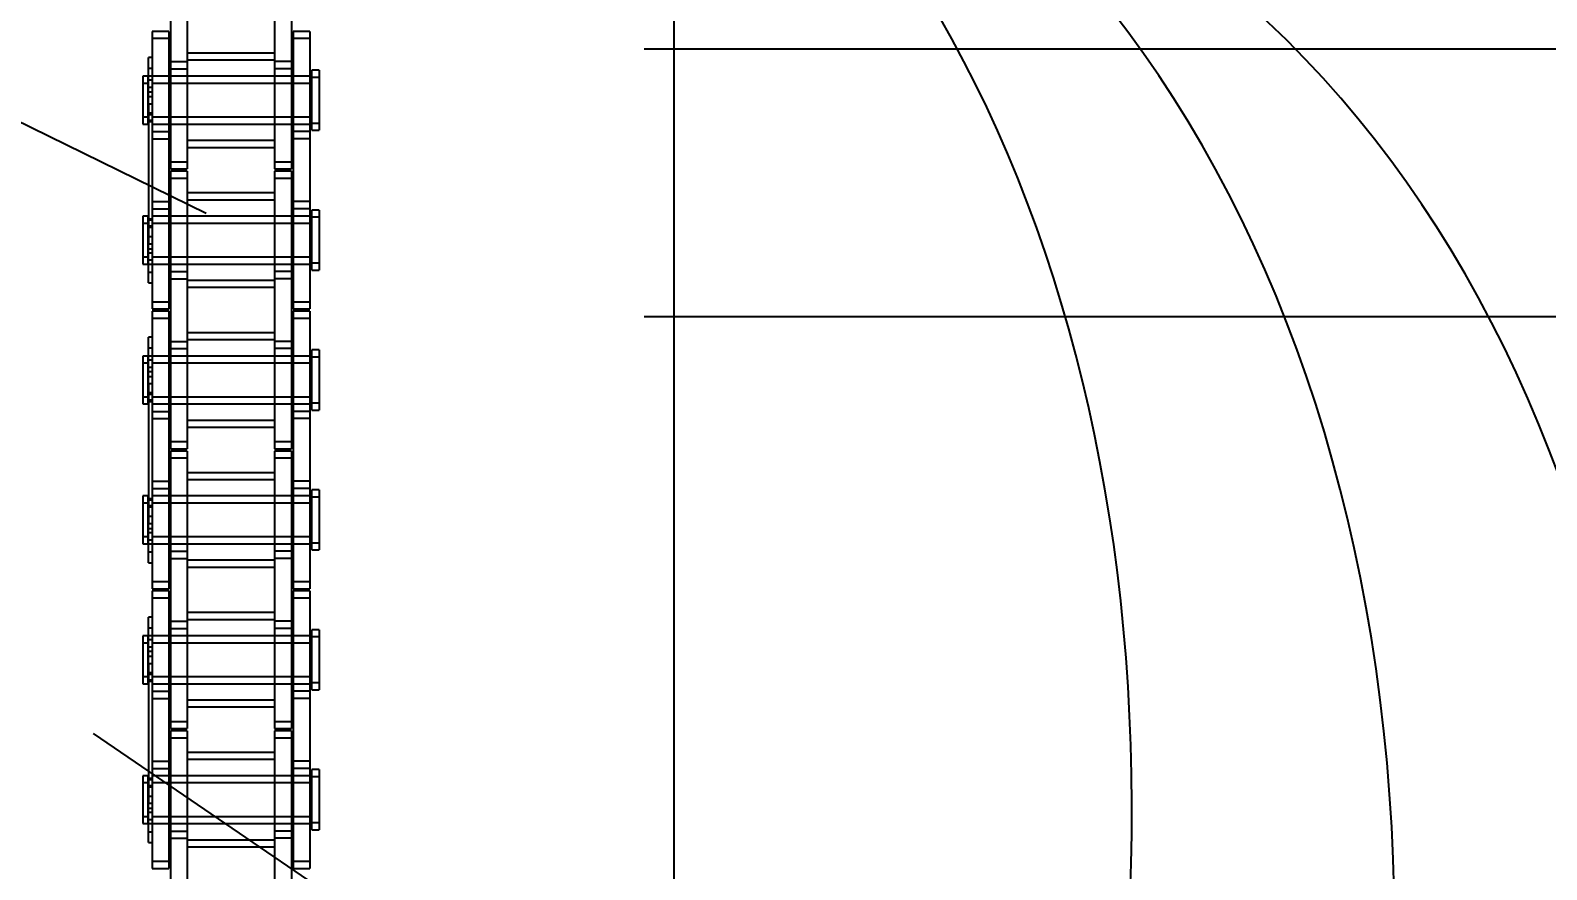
# Model space of a CAD drawing. Header units: metres. Extents: x 0 to 63075, y 0 to 44550.
# Drawn here: x 13785.5 to 13923.1, y 27741 to 27817.2 of the extents above; entities that cross this region are included whole.
import ezdxf

# ---------------------------------------------------------------- set-up
doc = ezdxf.new("R2010")
doc.units = ezdxf.units.M
doc.header["$LTSCALE"] = 75
doc.linetypes.add('HIDDEN2', pattern=[4.7625, 3.175, -1.5875])
for name, color, linetype in [('18_COTAS', 7, 'Continuous'), ('SDM', 7, 'Continuous'), ('SL1', 8, 'Continuous'), ('SL4', 4, 'Continuous'), ('ST1', 7, 'HIDDEN2')]:
    doc.layers.add(name, color=color, linetype=linetype)
doc.styles.add('ROMANS', font='ROMANS.SHX')
doc.dimstyles.new('75___1-75', dxfattribs={"dimscale": 75, "dimtxt": 2.5, "dimasz": 2, "dimexe": 1.5, "dimexo": 1, "dimgap": 0.5, "dimtad": 1, "dimdec": 0, "dimzin": 12, "dimtxsty": 'ROMANS', "dimcen": 0, "dimclrd": 256, "dimclre": 256, "dimclrt": 3, "dimazin": 3, "dimtfac": 1, "dimtdec": 0, "dimtmove": 0, "dimatfit": 0, "dimfxl": 1, "dimlwd": -1, "dimlwe": -1, "dimarcsym": 0})

# ---------------------------------------------------------------- blocks, each defined once
blk = doc.blocks.new('A$C1d93b9d1')
at = {"layer": 'SL1'}
for p, q in [((5541.99, 3497.72), (5000.32, 3763.11)), ((6031.73, 3512.65), (5581.73, 3512.65)), ((6031.73, 3512.65), (5581.73, 3512.65)), ((6031.73, 3488.35), (5581.73, 3488.35)), ((6031.73, 3488.35), (5581.73, 3488.35)), ((5531.73, 3450.5), (6081.73, 3075.25))]:
    blk.add_line(p, q, dxfattribs=at)
for centre, major_axis, start_param, end_param in [((5493.8, 3399.35), (-75.43, -153.96), 0.687373, 4.019336), ((5517.66, 3387.66), (-75.43, -153.96), 0.687373, 3.141593), ((5517.66, 3387.66), (75.43, 153.96), 3.828966, 6.283185), ((5541.52, 3375.97), (75.43, 153.96), 3.828966, 6.283185)]:
    blk.add_ellipse(centre, major_axis=major_axis, ratio=0.705012, start_param=start_param, end_param=end_param, dxfattribs=at)
blk = doc.blocks.new('*D27')
at = {"layer": '18_COTAS', "transparency": 16777216}
for p, q in [((12131.24, 27878.33), (12131.24, 30705.37)), ((13913.74, 30509.57), (13913.74, 30705.37)), ((11981.24, 30592.87), (11122.31, 30592.87)), ((13913.74, 30592.87), (12131.24, 30592.87)), ((14063.74, 30592.87), (14213.74, 30592.87))]:
    blk.add_line(p, q, dxfattribs=at)
for points in [[(11981.24, 30617.87), (11981.24, 30567.87), (12131.24, 30592.87)], [(14063.74, 30617.87), (14063.74, 30567.87), (13913.74, 30592.87)]]:
    blk.add_solid(points, dxfattribs=at)
at = {"layer": 'Defpoints', "color": 0, "transparency": 16777216}
for p in [(13913.74, 30592.87), (13913.74, 30434.57), (12131.24, 27803.33)]:
    blk.add_point(p, dxfattribs=at)
at = {"layer": '18_COTAS', "color": 3, "transparency": 16777216, "insert": (11476.78, 30724.12), "char_height": 187.5, "attachment_point": 5, "style": 'ROMANS'}
blk.add_mtext('1782', dxfattribs=at)
blk = doc.blocks.new('A$C429c7d53')
at = {"layer": 'SL4'}
blk.add_line((123.23, 215.01), (123.23, 1004.76), dxfattribs=at)
at = {"layer": 'ST1'}
for p, q in [((77.52, 729.96), (77.52, 723.61)), ((79.03, 729.96), (79.03, 723.61)), ((86.96, 729.96), (86.96, 723.61)), ((88.49, 729.96), (88.49, 723.61)), ((75.84, 727.01), (75.84, 726.36)), ((77.36, 727.01), (75.84, 727.01)), ((77.36, 727.01), (77.36, 726.36)), ((88.64, 727.01), (88.64, 726.36)), ((90.16, 727.01), (88.64, 727.01)), ((90.16, 727.01), (90.16, 726.36)), ((75.84, 726.36), (75.84, 717.26)), ((77.36, 726.36), (75.84, 726.36)), ((77.36, 726.36), (77.36, 717.26)), ((88.64, 726.36), (88.64, 717.26)), ((90.16, 726.36), (88.64, 726.36)), ((90.16, 726.36), (90.16, 717.26)), ((75.51, 723.67), (75.51, 724.64)), ((75.84, 724.64), (75.51, 724.64)), ((77.52, 724.27), (79.03, 724.27)), ((86.96, 725.05), (79.03, 725.05)), ((86.96, 724.4), (79.03, 724.4)), ((88.49, 724.27), (86.96, 724.27)), ((75, 722.94), (75, 722.28)), ((75.47, 722.94), (75, 722.94)), ((75.47, 722.28), (75.47, 722.94)), ((75.84, 722.57), (75.47, 722.57)), ((75.51, 723.67), (75.84, 723.67)), ((75.51, 720.44), (75.51, 723.67)), ((77.36, 722.94), (75.51, 722.94)), ((90.34, 722.94), (75.84, 722.94)), ((77.52, 723.61), (79.03, 723.61)), ((77.52, 723.61), (77.52, 714.52)), ((79.03, 722.94), (77.52, 722.94)), ((86.96, 722.94), (79.03, 722.94)), ((79.03, 723.61), (79.03, 714.52)), ((88.49, 723.61), (86.96, 723.61)), ((86.96, 723.61), (86.96, 714.52)), ((88.49, 722.94), (86.96, 722.94)), ((88.49, 723.61), (88.49, 714.52)), ((90.16, 722.94), (88.64, 722.94)), ((90.34, 722.84), (90.34, 723.49)), ((91, 723.49), (90.34, 723.49)), ((90.34, 718.04), (90.34, 722.84)), ((91, 722.84), (90.34, 722.84)), ((91, 723.49), (91, 722.84)), ((91, 722.84), (91, 718.04)), ((75, 722.28), (75, 718.59)), ((75.47, 722.28), (75, 722.28)), ((75.47, 718.59), (75.47, 722.28)), ((75.84, 721.91), (75.47, 721.91)), ((75.51, 721.54), (75.84, 721.54)), ((75.51, 721.09), (75.84, 721.09)), ((77.36, 722.28), (75.84, 722.28)), ((90.34, 722.28), (75.84, 722.28)), ((79.03, 722.28), (77.52, 722.28)), ((86.96, 722.28), (79.03, 722.28)), ((88.49, 722.28), (86.96, 722.28)), ((90.16, 722.28), (88.64, 722.28)), ((75.51, 720.44), (75.51, 707.74)), ((75.51, 720.44), (75.84, 720.44)), ((75, 719.25), (75.47, 719.25)), ((75, 718.59), (75.47, 718.59)), ((75.47, 719.62), (75.84, 719.62)), ((75.47, 718.96), (75.84, 718.96)), ((75.51, 719.47), (75.84, 719.47)), ((75.51, 718.82), (75.84, 718.82)), ((75.84, 719.25), (77.36, 719.25)), ((75.84, 719.25), (90.34, 719.25)), ((75.84, 718.59), (77.36, 718.59)), ((75.84, 718.59), (90.34, 718.59)), ((77.52, 719.25), (79.03, 719.25)), ((77.52, 718.59), (79.03, 718.59)), ((79.03, 719.25), (86.96, 719.25)), ((79.03, 718.59), (86.96, 718.59)), ((86.96, 719.25), (88.49, 719.25)), ((86.96, 718.59), (88.49, 718.59)), ((88.64, 719.25), (90.16, 719.25)), ((88.64, 718.59), (90.16, 718.59)), ((90.34, 718.69), (91, 718.69)), ((75.84, 717.92), (77.36, 717.92)), ((75.84, 717.26), (77.36, 717.26)), ((75.84, 717.26), (75.84, 710.91)), ((77.36, 717.26), (77.36, 710.91)), ((79.03, 717.13), (86.96, 717.13)), ((90.16, 717.92), (88.64, 717.92)), ((90.16, 717.26), (88.64, 717.26)), ((88.64, 717.26), (88.64, 710.91)), ((90.16, 717.26), (90.16, 710.91)), ((90.34, 718.04), (91, 718.04)), ((79.03, 716.48), (86.96, 716.48)), ((77.52, 715.17), (79.03, 715.17)), ((77.52, 714.52), (79.03, 714.52)), ((77.52, 714.31), (77.52, 713.66)), ((79.03, 714.31), (77.52, 714.31)), ((79.03, 714.31), (79.03, 713.66)), ((86.96, 715.17), (88.49, 715.17)), ((86.96, 714.52), (88.49, 714.52)), ((86.96, 714.31), (86.96, 713.66)), ((88.49, 714.31), (86.96, 714.31)), ((88.49, 714.31), (88.49, 713.66)), ((77.52, 713.66), (77.52, 704.56)), ((79.03, 713.66), (77.52, 713.66)), ((79.03, 713.66), (79.03, 704.56)), ((86.96, 713.66), (86.96, 704.56)), ((88.49, 713.66), (86.96, 713.66)), ((88.49, 713.66), (88.49, 704.56)), ((75.84, 711.57), (77.36, 711.57)), ((86.96, 712.35), (79.03, 712.35)), ((86.96, 711.7), (79.03, 711.7)), ((90.16, 711.57), (88.64, 711.57)), ((75, 710.24), (75, 709.58)), ((75.47, 710.24), (75, 710.24)), ((75.47, 709.58), (75.47, 710.24)), ((75.84, 710.91), (77.36, 710.91)), ((75.84, 710.91), (75.84, 701.82)), ((77.36, 710.24), (75.84, 710.24)), ((90.34, 710.24), (75.84, 710.24)), ((77.36, 710.91), (77.36, 701.82)), ((79.03, 710.24), (77.52, 710.24)), ((86.96, 710.24), (79.03, 710.24)), ((88.49, 710.24), (86.96, 710.24)), ((90.16, 710.91), (88.64, 710.91)), ((88.64, 710.91), (88.64, 701.82)), ((90.16, 710.24), (88.64, 710.24)), ((90.16, 710.91), (90.16, 701.82)), ((90.34, 710.14), (90.34, 710.79)), ((91, 710.79), (90.34, 710.79)), ((90.34, 705.34), (90.34, 710.14)), ((91, 710.14), (90.34, 710.14)), ((91, 710.79), (91, 710.14)), ((91, 710.14), (91, 705.34)), ((75, 709.58), (75, 705.89)), ((75.47, 709.58), (75, 709.58)), ((75.84, 709.87), (75.47, 709.87)), ((75.47, 705.89), (75.47, 709.58)), ((75.84, 709.21), (75.47, 709.21)), ((75.51, 710.01), (75.84, 710.01)), ((75.51, 709.36), (75.84, 709.36)), ((77.36, 709.58), (75.84, 709.58)), ((90.34, 709.58), (75.84, 709.58)), ((79.03, 709.58), (77.52, 709.58)), ((86.96, 709.58), (79.03, 709.58)), ((88.49, 709.58), (86.96, 709.58)), ((90.16, 709.58), (88.64, 709.58)), ((75.51, 708.39), (75.84, 708.39)), ((75.51, 707.74), (75.84, 707.74)), ((75.51, 704.18), (75.51, 707.74)), ((75, 706.55), (75.47, 706.55)), ((75.47, 706.92), (75.84, 706.92)), ((75.47, 706.26), (75.84, 706.26)), ((75.51, 707.28), (75.84, 707.28)), ((75.84, 706.55), (77.36, 706.55)), ((75.84, 706.55), (90.34, 706.55)), ((77.52, 706.55), (79.03, 706.55)), ((79.03, 706.55), (86.96, 706.55)), ((86.96, 706.55), (88.49, 706.55)), ((88.64, 706.55), (90.16, 706.55)), ((90.34, 705.99), (91, 705.99)), ((75, 705.89), (75.47, 705.89)), ((75.51, 705.89), (77.36, 705.89)), ((75.51, 705.16), (75.84, 705.16)), ((75.84, 705.89), (90.34, 705.89)), ((77.52, 705.89), (79.03, 705.89)), ((77.52, 705.22), (79.03, 705.22)), ((77.52, 704.56), (79.03, 704.56)), ((77.52, 704.56), (77.52, 698.21)), ((79.03, 705.89), (86.96, 705.89)), ((79.03, 704.56), (79.03, 698.21)), ((86.96, 705.89), (88.49, 705.89)), ((88.49, 705.22), (86.96, 705.22)), ((88.49, 704.56), (86.96, 704.56)), ((86.96, 704.56), (86.96, 698.21)), ((88.49, 704.56), (88.49, 698.21)), ((88.64, 705.89), (90.16, 705.89)), ((90.34, 705.34), (91, 705.34)), ((75.51, 704.18), (75.84, 704.18)), ((79.03, 704.43), (86.96, 704.43)), ((79.03, 703.78), (86.96, 703.78)), ((75.84, 702.47), (77.36, 702.47)), ((75.84, 701.82), (77.36, 701.82)), ((88.64, 702.47), (90.16, 702.47)), ((88.64, 701.82), (90.16, 701.82)), ((75.84, 701.61), (75.84, 700.96)), ((77.36, 701.61), (75.84, 701.61)), ((75.84, 700.96), (75.84, 691.86)), ((77.36, 700.96), (75.84, 700.96)), ((77.36, 701.61), (77.36, 700.96)), ((77.36, 700.96), (77.36, 691.86)), ((88.64, 701.61), (88.64, 700.96)), ((90.16, 701.61), (88.64, 701.61)), ((88.64, 700.96), (88.64, 691.86)), ((90.16, 700.96), (88.64, 700.96)), ((90.16, 701.61), (90.16, 700.96)), ((90.16, 700.96), (90.16, 691.86)), ((75.51, 698.27), (75.51, 699.24)), ((75.84, 699.24), (75.51, 699.24)), ((86.96, 699.65), (79.03, 699.65)), ((75.51, 698.27), (75.84, 698.27)), ((75.51, 695.04), (75.51, 698.27)), ((77.52, 698.87), (79.03, 698.87)), ((77.52, 698.21), (79.03, 698.21)), ((77.52, 698.21), (77.52, 689.12)), ((86.96, 699), (79.03, 699)), ((79.03, 698.21), (79.03, 689.12)), ((88.49, 698.87), (86.96, 698.87)), ((88.49, 698.21), (86.96, 698.21)), ((86.96, 698.21), (86.96, 689.12)), ((88.49, 698.21), (88.49, 689.12)), ((90.34, 697.44), (90.34, 698.09)), ((91, 698.09), (90.34, 698.09)), ((91, 698.09), (91, 697.44)), ((75, 697.54), (75, 696.88)), ((75.47, 697.54), (75, 697.54)), ((75, 696.88), (75, 693.19)), ((75.47, 696.88), (75, 696.88)), ((75.47, 696.88), (75.47, 697.54)), ((75.84, 697.17), (75.47, 697.17)), ((75.47, 693.19), (75.47, 696.88)), ((75.84, 696.51), (75.47, 696.51)), ((77.36, 697.54), (75.51, 697.54)), ((90.34, 697.54), (75.84, 697.54)), ((77.36, 696.88), (75.84, 696.88)), ((90.34, 696.88), (75.84, 696.88)), ((79.03, 697.54), (77.52, 697.54)), ((79.03, 696.88), (77.52, 696.88)), ((86.96, 697.54), (79.03, 697.54)), ((86.96, 696.88), (79.03, 696.88)), ((88.49, 697.54), (86.96, 697.54)), ((88.49, 696.88), (86.96, 696.88)), ((90.16, 697.54), (88.64, 697.54)), ((90.16, 696.88), (88.64, 696.88)), ((90.34, 692.64), (90.34, 697.44)), ((91, 697.44), (90.34, 697.44)), ((91, 697.44), (91, 692.64)), ((75.51, 696.14), (75.84, 696.14)), ((75.51, 695.69), (75.84, 695.69)), ((75.51, 695.04), (75.84, 695.04)), ((75.51, 695.04), (75.51, 682.34)), ((75, 693.85), (75.47, 693.85)), ((75.47, 694.22), (75.84, 694.22)), ((75.47, 693.56), (75.84, 693.56)), ((75.51, 694.07), (75.84, 694.07)), ((75.84, 693.85), (77.36, 693.85)), ((75.84, 693.85), (90.34, 693.85)), ((77.52, 693.85), (79.03, 693.85)), ((79.03, 693.85), (86.96, 693.85)), ((86.96, 693.85), (88.49, 693.85)), ((88.64, 693.85), (90.16, 693.85)), ((75, 693.19), (75.47, 693.19)), ((75.51, 693.42), (75.84, 693.42)), ((75.84, 693.19), (77.36, 693.19)), ((75.84, 693.19), (90.34, 693.19)), ((75.84, 692.52), (77.36, 692.52)), ((77.52, 693.19), (79.03, 693.19)), ((79.03, 693.19), (86.96, 693.19)), ((86.96, 693.19), (88.49, 693.19)), ((88.64, 693.19), (90.16, 693.19)), ((90.16, 692.52), (88.64, 692.52)), ((90.34, 693.29), (91, 693.29)), ((90.34, 692.64), (91, 692.64)), ((75.84, 691.86), (77.36, 691.86)), ((75.84, 691.86), (75.84, 685.51)), ((77.36, 691.86), (77.36, 685.51)), ((79.03, 691.73), (86.96, 691.73)), ((79.03, 691.08), (86.96, 691.08)), ((90.16, 691.86), (88.64, 691.86)), ((88.64, 691.86), (88.64, 685.51)), ((90.16, 691.86), (90.16, 685.51)), ((77.52, 689.77), (79.03, 689.77)), ((86.96, 689.77), (88.49, 689.77)), ((77.52, 689.12), (79.03, 689.12)), ((77.52, 688.91), (77.52, 688.26)), ((79.03, 688.91), (77.52, 688.91)), ((77.52, 688.26), (77.52, 679.16)), ((79.03, 688.26), (77.52, 688.26)), ((79.03, 688.91), (79.03, 688.26)), ((79.03, 688.26), (79.03, 679.16)), ((86.96, 689.12), (88.49, 689.12)), ((86.96, 688.91), (86.96, 688.26)), ((88.49, 688.91), (86.96, 688.91)), ((86.96, 688.26), (86.96, 679.16)), ((88.49, 688.26), (86.96, 688.26)), ((88.49, 688.91), (88.49, 688.26)), ((88.49, 688.26), (88.49, 679.16)), ((86.96, 686.95), (79.03, 686.95)), ((75.84, 686.17), (77.36, 686.17)), ((75.84, 685.51), (77.36, 685.51)), ((75.84, 685.51), (75.84, 676.42)), ((77.36, 685.51), (77.36, 676.42)), ((86.96, 686.3), (79.03, 686.3)), ((90.16, 686.17), (88.64, 686.17)), ((90.16, 685.51), (88.64, 685.51)), ((88.64, 685.51), (88.64, 676.42)), ((90.16, 685.51), (90.16, 676.42)), ((90.34, 684.74), (90.34, 685.39)), ((91, 685.39), (90.34, 685.39)), ((91, 685.39), (91, 684.74)), ((75, 684.84), (75, 684.18)), ((75.47, 684.84), (75, 684.84)), ((75, 684.18), (75, 680.49)), ((75.47, 684.18), (75, 684.18)), ((75.47, 684.18), (75.47, 684.84)), ((75.84, 684.47), (75.47, 684.47)), ((75.47, 680.49), (75.47, 684.18)), ((75.51, 684.61), (75.84, 684.61)), ((75.51, 683.96), (75.84, 683.96)), ((77.36, 684.84), (75.84, 684.84)), ((90.34, 684.84), (75.84, 684.84)), ((77.36, 684.18), (75.84, 684.18)), ((90.34, 684.18), (75.84, 684.18)), ((79.03, 684.84), (77.52, 684.84)), ((79.03, 684.18), (77.52, 684.18)), ((86.96, 684.84), (79.03, 684.84)), ((86.96, 684.18), (79.03, 684.18)), ((88.49, 684.84), (86.96, 684.84)), ((88.49, 684.18), (86.96, 684.18)), ((90.16, 684.84), (88.64, 684.84)), ((90.16, 684.18), (88.64, 684.18)), ((90.34, 679.94), (90.34, 684.74)), ((91, 684.74), (90.34, 684.74)), ((91, 684.74), (91, 679.94)), ((75.84, 683.81), (75.47, 683.81)), ((75.51, 682.99), (75.84, 682.99)), ((75, 681.15), (75.47, 681.15)), ((75.47, 681.52), (75.84, 681.52)), ((75.51, 682.34), (75.84, 682.34)), ((75.51, 678.78), (75.51, 682.34)), ((75.51, 681.88), (75.84, 681.88)), ((75.84, 681.15), (77.36, 681.15)), ((75.84, 681.15), (90.34, 681.15)), ((77.52, 681.15), (79.03, 681.15)), ((79.03, 681.15), (86.96, 681.15)), ((86.96, 681.15), (88.49, 681.15)), ((88.64, 681.15), (90.16, 681.15)), ((75, 680.49), (75.47, 680.49)), ((75.47, 680.86), (75.84, 680.86)), ((75.51, 680.49), (77.36, 680.49)), ((75.84, 680.49), (90.34, 680.49)), ((77.52, 680.49), (79.03, 680.49)), ((77.52, 679.82), (79.03, 679.82)), ((79.03, 680.49), (86.96, 680.49)), ((86.96, 680.49), (88.49, 680.49)), ((88.49, 679.82), (86.96, 679.82)), ((88.64, 680.49), (90.16, 680.49)), ((90.34, 680.59), (91, 680.59)), ((90.34, 679.94), (91, 679.94)), ((75.51, 679.76), (75.84, 679.76)), ((75.51, 678.78), (75.84, 678.78)), ((77.52, 679.16), (79.03, 679.16)), ((77.52, 679.16), (77.52, 672.81)), ((79.03, 679.03), (86.96, 679.03)), ((79.03, 679.16), (79.03, 672.81)), ((88.49, 679.16), (86.96, 679.16)), ((86.96, 679.16), (86.96, 672.81)), ((88.49, 679.16), (88.49, 672.81)), ((75.84, 677.07), (77.36, 677.07)), ((79.03, 678.38), (86.96, 678.38)), ((88.64, 677.07), (90.16, 677.07)), ((75.84, 676.42), (77.36, 676.42)), ((75.84, 676.21), (75.84, 675.56)), ((77.36, 676.21), (75.84, 676.21)), ((77.36, 676.21), (77.36, 675.56)), ((88.64, 676.42), (90.16, 676.42)), ((88.64, 676.21), (88.64, 675.56)), ((90.16, 676.21), (88.64, 676.21)), ((90.16, 676.21), (90.16, 675.56)), ((75.84, 675.56), (75.84, 666.46)), ((77.36, 675.56), (75.84, 675.56)), ((77.36, 675.56), (77.36, 666.46)), ((88.64, 675.56), (88.64, 666.46)), ((90.16, 675.56), (88.64, 675.56)), ((90.16, 675.56), (90.16, 666.46)), ((75.51, 672.87), (75.51, 673.84)), ((75.84, 673.84), (75.51, 673.84)), ((77.52, 673.47), (79.03, 673.47)), ((86.96, 674.25), (79.03, 674.25)), ((86.96, 673.6), (79.03, 673.6)), ((88.49, 673.47), (86.96, 673.47)), ((75, 672.14), (75, 671.48)), ((75.47, 672.14), (75, 672.14)), ((75.47, 671.48), (75.47, 672.14)), ((75.84, 671.77), (75.47, 671.77)), ((75.51, 672.87), (75.84, 672.87)), ((75.51, 669.64), (75.51, 672.87)), ((77.36, 672.14), (75.51, 672.14)), ((90.34, 672.14), (75.84, 672.14)), ((77.52, 672.81), (79.03, 672.81)), ((77.52, 672.81), (77.52, 663.72)), ((79.03, 672.14), (77.52, 672.14)), ((86.96, 672.14), (79.03, 672.14)), ((79.03, 672.81), (79.03, 663.72)), ((88.49, 672.81), (86.96, 672.81)), ((86.96, 672.81), (86.96, 663.72)), ((88.49, 672.14), (86.96, 672.14)), ((88.49, 672.81), (88.49, 663.72)), ((90.16, 672.14), (88.64, 672.14)), ((90.34, 672.04), (90.34, 672.69)), ((91, 672.69), (90.34, 672.69)), ((90.34, 667.24), (90.34, 672.04)), ((91, 672.04), (90.34, 672.04)), ((91, 672.69), (91, 672.04)), ((91, 672.04), (91, 667.24)), ((75, 671.48), (75, 667.79)), ((75.47, 671.48), (75, 671.48)), ((75.47, 667.79), (75.47, 671.48)), ((75.84, 671.11), (75.47, 671.11)), ((75.51, 670.74), (75.84, 670.74)), ((75.51, 670.29), (75.84, 670.29)), ((77.36, 671.48), (75.84, 671.48)), ((90.34, 671.48), (75.84, 671.48)), ((79.03, 671.48), (77.52, 671.48)), ((86.96, 671.48), (79.03, 671.48)), ((88.49, 671.48), (86.96, 671.48)), ((90.16, 671.48), (88.64, 671.48)), ((75.47, 668.82), (75.84, 668.82)), ((75.51, 669.64), (75.51, 656.94)), ((75.51, 669.64), (75.84, 669.64)), ((75, 668.45), (75.47, 668.45)), ((75, 667.79), (75.47, 667.79)), ((75.47, 668.16), (75.84, 668.16)), ((75.51, 668.67), (75.84, 668.67)), ((75.51, 668.02), (75.84, 668.02)), ((75.84, 668.45), (77.36, 668.45)), ((75.84, 668.45), (90.34, 668.45)), ((75.84, 667.79), (77.36, 667.79)), ((75.84, 667.79), (90.34, 667.79)), ((77.52, 668.45), (79.03, 668.45)), ((77.52, 667.79), (79.03, 667.79)), ((79.03, 668.45), (86.96, 668.45)), ((79.03, 667.79), (86.96, 667.79)), ((86.96, 668.45), (88.49, 668.45)), ((86.96, 667.79), (88.49, 667.79)), ((88.64, 668.45), (90.16, 668.45)), ((88.64, 667.79), (90.16, 667.79)), ((90.34, 667.89), (91, 667.89)), ((75.84, 667.12), (77.36, 667.12)), ((75.84, 666.46), (77.36, 666.46)), ((75.84, 666.46), (75.84, 660.11)), ((77.36, 666.46), (77.36, 660.11)), ((79.03, 666.33), (86.96, 666.33)), ((90.16, 667.12), (88.64, 667.12)), ((90.16, 666.46), (88.64, 666.46)), ((88.64, 666.46), (88.64, 660.11)), ((90.16, 666.46), (90.16, 660.11)), ((90.34, 667.24), (91, 667.24)), ((79.03, 665.68), (86.96, 665.68)), ((77.52, 664.37), (79.03, 664.37)), ((77.52, 663.72), (79.03, 663.72)), ((77.52, 663.51), (77.52, 662.86)), ((79.03, 663.51), (77.52, 663.51)), ((79.03, 663.51), (79.03, 662.86)), ((86.96, 664.37), (88.49, 664.37)), ((86.96, 663.72), (88.49, 663.72)), ((86.96, 663.51), (86.96, 662.86)), ((88.49, 663.51), (86.96, 663.51)), ((88.49, 663.51), (88.49, 662.86)), ((77.52, 662.86), (77.52, 653.76)), ((79.03, 662.86), (77.52, 662.86)), ((79.03, 662.86), (79.03, 653.76)), ((86.96, 662.86), (86.96, 653.76)), ((88.49, 662.86), (86.96, 662.86)), ((88.49, 662.86), (88.49, 653.76)), ((75.84, 660.77), (77.36, 660.77)), ((86.96, 661.55), (79.03, 661.55)), ((86.96, 660.9), (79.03, 660.9)), ((90.16, 660.77), (88.64, 660.77)), ((75, 659.44), (75, 658.78)), ((75.47, 659.44), (75, 659.44)), ((75.47, 658.78), (75.47, 659.44)), ((75.51, 659.21), (75.84, 659.21)), ((75.84, 660.11), (77.36, 660.11)), ((75.84, 660.11), (75.84, 651.02)), ((77.36, 659.44), (75.84, 659.44)), ((90.34, 659.44), (75.84, 659.44)), ((77.36, 660.11), (77.36, 651.02)), ((79.03, 659.44), (77.52, 659.44)), ((86.96, 659.44), (79.03, 659.44)), ((88.49, 659.44), (86.96, 659.44)), ((90.16, 660.11), (88.64, 660.11)), ((88.64, 660.11), (88.64, 651.02)), ((90.16, 659.44), (88.64, 659.44)), ((90.16, 660.11), (90.16, 651.02)), ((90.34, 659.34), (90.34, 659.99)), ((91, 659.99), (90.34, 659.99)), ((90.34, 654.54), (90.34, 659.34)), ((91, 659.34), (90.34, 659.34)), ((91, 659.99), (91, 659.34)), ((91, 659.34), (91, 654.54)), ((75, 658.78), (75, 655.09)), ((75.47, 658.78), (75, 658.78)), ((75.84, 659.07), (75.47, 659.07)), ((75.47, 655.09), (75.47, 658.78)), ((75.84, 658.41), (75.47, 658.41)), ((75.51, 658.56), (75.84, 658.56)), ((77.36, 658.78), (75.84, 658.78)), ((90.34, 658.78), (75.84, 658.78)), ((79.03, 658.78), (77.52, 658.78)), ((86.96, 658.78), (79.03, 658.78)), ((88.49, 658.78), (86.96, 658.78)), ((90.16, 658.78), (88.64, 658.78)), ((75.51, 657.59), (75.84, 657.59)), ((75.51, 656.94), (75.84, 656.94)), ((75.51, 653.38), (75.51, 656.94)), ((75.51, 656.48), (75.84, 656.48)), ((75, 655.75), (75.47, 655.75)), ((75, 655.09), (75.47, 655.09)), ((75.47, 656.12), (75.84, 656.12)), ((75.47, 655.46), (75.84, 655.46)), ((75.51, 655.09), (77.36, 655.09)), ((75.84, 655.75), (77.36, 655.75)), ((75.84, 655.75), (90.34, 655.75)), ((75.84, 655.09), (90.34, 655.09)), ((77.52, 655.75), (79.03, 655.75)), ((77.52, 655.09), (79.03, 655.09)), ((79.03, 655.75), (86.96, 655.75)), ((79.03, 655.09), (86.96, 655.09)), ((86.96, 655.75), (88.49, 655.75)), ((86.96, 655.09), (88.49, 655.09)), ((88.64, 655.75), (90.16, 655.75)), ((88.64, 655.09), (90.16, 655.09)), ((90.34, 655.19), (91, 655.19)), ((75.51, 654.36), (75.84, 654.36)), ((77.52, 654.42), (79.03, 654.42)), ((77.52, 653.76), (79.03, 653.76)), ((77.52, 653.76), (77.52, 647.41)), ((79.03, 653.63), (86.96, 653.63)), ((79.03, 653.76), (79.03, 647.41)), ((88.49, 654.42), (86.96, 654.42)), ((88.49, 653.76), (86.96, 653.76)), ((86.96, 653.76), (86.96, 647.41)), ((88.49, 653.76), (88.49, 647.41)), ((90.34, 654.54), (91, 654.54)), ((75.51, 653.38), (75.84, 653.38)), ((79.03, 652.98), (86.96, 652.98)), ((75.84, 651.67), (77.36, 651.67)), ((75.84, 651.02), (77.36, 651.02)), ((88.64, 651.67), (90.16, 651.67)), ((88.64, 651.02), (90.16, 651.02))]:
    blk.add_line(p, q, dxfattribs=at)

msp = doc.modelspace()

# ---------------------------------------------------------------- block references
at = {"layer": 'SDM'}
for name, p in [('A$C1d93b9d1', (8259.51, 24302.83)), ('A$C429c7d53', (13720.74, 27090.07))]:
    msp.add_blockref(name, p, dxfattribs=at)

# ---------------------------------------------------------------- dimensions: what is measured, and where the dimension line sits
at = {"layer": '18_COTAS'}
dim = msp.add_linear_dim(base=(13913.73996451, 30592.87116724), p1=(12131.23996451, 27803.3334565), p2=(13913.73996451, 30434.56595658), dimstyle='75___1-75', dxfattribs=at)
dim.commit()
dim.dimension.update_dxf_attribs({"geometry": '*D27', "text_midpoint": (11476.77567879, 30592.87116724), "dimtype": 160})

doc.saveas('drawing.dxf')
